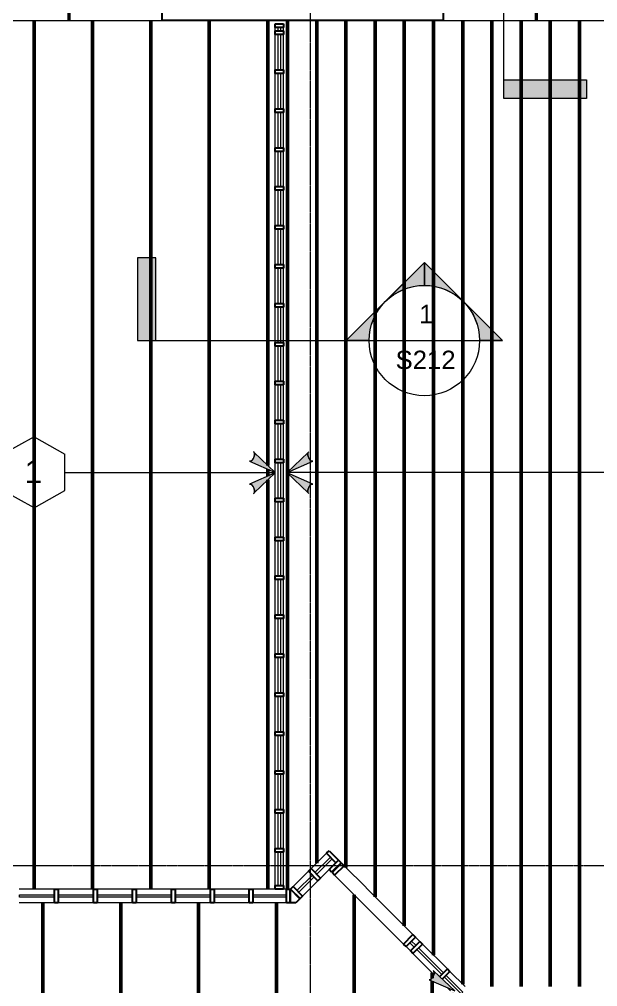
# Model space of a CAD drawing. Header units: inches. Extents: x -4036 to -1914, y 2 to 12338.
# Drawn here: x -2620 to -2382.3, y 10417.5 to 10815 of the extents above; entities that cross this region are included whole.
import ezdxf

# ---------------------------------------------------------------- set-up
doc = ezdxf.new("R2010")
doc.units = ezdxf.units.IN
doc.header["$MEASUREMENT"] = 0
doc.linetypes.add('Línea de rejilla', pattern=[0.875, 0.5, -0.125, 0.125, -0.125])
for name, color, linetype, lineweight in [('A-ANNO-NOTE', 131, 'Continuous', 9), ('A-DETL-GENF', 92, 'Continuous', 9), ('A-GLAZ-CURT', 52, 'Continuous', 9), ('A-GLAZ-CWMG', 51, 'Continuous', 9), ('G-ANNO-SYMB', 111, 'Continuous', 9), ('I-WALL', 2, 'Continuous', 9), ('S-BEAM', 12, 'Continuous', 9), ('S-BEAM-ANLY', 10, 'Continuous', 50), ('S-GRID', 1, 'Continuous', 9)]:
    doc.layers.add(name, color=color, linetype=linetype, lineweight=lineweight)
doc.styles.add('Arial', font='arial.ttf', dxfattribs={"height": 9.448819})
doc.styles.add('Arial_2', font='arial.ttf', dxfattribs={"height": 7.559055})

# ---------------------------------------------------------------- blocks, each defined once
blk = doc.blocks.new('System Panel - PlyWood-764934-FRAMING PLAN - 2ND FLOOR')
at = {"layer": 'A-GLAZ-CURT', "lineweight": 18}
for p, q in [((-6.88, -0.5), (-6.88, 0.5)), ((-6.88, 0.5), (6.88, 0.5)), ((6.88, 0.5), (6.88, -0.5)), ((6.88, -0.5), (-6.88, -0.5))]:
    blk.add_line(p, q, dxfattribs=at)
blk = doc.blocks.new('System Panel - PlyWood-764936-FRAMING PLAN - 2ND FLOOR')
at = {"layer": 'A-GLAZ-CURT', "lineweight": 18}
for p, q in [((-7.25, -0.5), (-7.25, 0.5)), ((-7.25, 0.5), (7.25, 0.5)), ((7.25, 0.5), (7.25, -0.5)), ((7.25, -0.5), (-7.25, -0.5))]:
    blk.add_line(p, q, dxfattribs=at)
blk = doc.blocks.new('Rectangular Mullion - 3 1_2_-1273235-FRAMING PLAN - 2ND FLOOR')
at = {"layer": 'A-GLAZ-CWMG'}
for p, q in [((-2514.87, 10810.29), (-2514.87, 10811.74)), ((-2511.37, 10810.29), (-2511.37, 10811.74))]:
    blk.add_line(p, q, dxfattribs=at)
blk = doc.blocks.new('Rectangular Mullion - 3 1_2_-735840-FRAMING PLAN - 2ND FLOOR')
at = {"layer": 'A-GLAZ-CWMG'}
for p, q in [((-2918.07, 10459.04), (-2918.07, 10472.79)), ((-2914.57, 10459.04), (-2914.57, 10472.79))]:
    blk.add_line(p, q, dxfattribs=at)
blk = doc.blocks.new('Rectangular Mullion - 3 1_2_-735841-FRAMING PLAN - 2ND FLOOR')
at = {"layer": 'A-GLAZ-CWMG'}
for p, q in [((-3206.07, 10485.26), (-3206.07, 10499.76)), ((-3202.57, 10485.26), (-3202.57, 10499.76))]:
    blk.add_line(p, q, dxfattribs=at)
blk = doc.blocks.new('Rectangular Mullion - 3 1_2_-735869-FRAMING PLAN - 2ND FLOOR')
at = {"layer": 'A-GLAZ-CWMG', "lineweight": 25}
for p, q in [((0, 1.75), (-1.5, 1.75)), ((-1.5, 1.75), (-1.5, -1.75)), ((0, -1.75), (0, 1.75)), ((-1.5, -1.75), (0, -1.75))]:
    blk.add_line(p, q, dxfattribs=at)
blk = doc.blocks.new('Rectangular Mullion - 3 1_2_-735870-FRAMING PLAN - 2ND FLOOR')
at = {"layer": 'A-GLAZ-CWMG', "lineweight": 25}
for p, q in [((-1.5, 1.75), (0, 1.75)), ((-1.5, -1.75), (-1.5, 1.75)), ((0, 1.75), (0, -1.75)), ((0, -1.75), (-1.5, -1.75))]:
    blk.add_line(p, q, dxfattribs=at)
blk = doc.blocks.new('Rectangular Mullion - 3 1_2_-735844-FRAMING PLAN - 2ND FLOOR')
at = {"layer": 'A-GLAZ-CWMG', "lineweight": 25}
for p, q in [((0.75, 1.75), (-0.75, 1.75)), ((-0.75, 1.75), (-0.75, -1.75)), ((0.75, -1.75), (0.75, 1.75)), ((-0.75, -1.75), (0.75, -1.75))]:
    blk.add_line(p, q, dxfattribs=at)
blk = doc.blocks.new('System Panel - PlyWood-1273906-FRAMING PLAN - 2ND FLOOR')
at = {"layer": 'A-GLAZ-CURT', "lineweight": 18}
for p, q in [((-4.87, -0.5), (-4.87, 0.5)), ((-4.87, 0.5), (4.87, 0.5)), ((4.87, 0.5), (4.87, -0.5)), ((4.87, -0.5), (-4.87, -0.5))]:
    blk.add_line(p, q, dxfattribs=at)
blk = doc.blocks.new('System Panel - PlyWood-1273931-FRAMING PLAN - 2ND FLOOR')
at = {"layer": 'A-GLAZ-CURT', "lineweight": 18}
for p, q in [((-7.25, -0.5), (-7.25, 0.5)), ((-7.25, 0.5), (-4.75, 0.5)), ((-4.75, 0.5), (-4.75, -0.5)), ((-4.75, -0.5), (-7.25, -0.5))]:
    blk.add_line(p, q, dxfattribs=at)
blk = doc.blocks.new('System Panel - PlyWood-1273932-FRAMING PLAN - 2ND FLOOR')
at = {"layer": 'A-GLAZ-CURT', "lineweight": 18}
for p, q in [((6.63, -0.5), (6.63, 0.5)), ((6.63, 0.5), (6.88, 0.5)), ((6.88, 0.5), (6.88, -0.5)), ((6.88, -0.5), (6.63, -0.5))]:
    blk.add_line(p, q, dxfattribs=at)
blk = doc.blocks.new('Rectangular Mullion - 5 1_2_-1273924-FRAMING PLAN - 2ND FLOOR')
at = {"layer": 'A-GLAZ-CWMG'}
for p, q in [((-2436.81, 10417.54), (-2443.02, 10423.74)), ((-2442.84, 10415.79), (-2444.22, 10417.17))]:
    blk.add_line(p, q, dxfattribs=at)
blk = doc.blocks.new('Rectangular Mullion - 5 1_2_-V41-FRAMING PLAN - 2ND FLOOR')
at = {"layer": 'A-GLAZ-CWMG'}
for p, q in [((-2444.08, 10424.81), (-2454.33, 10435.06)), ((-2449.61, 10422.56), (-2458.22, 10431.17))]:
    blk.add_line(p, q, dxfattribs=at)
blk = doc.blocks.new('Rectangular Mullion - 5 1_2_-V42-FRAMING PLAN - 2ND FLOOR')
at = {"layer": 'A-GLAZ-CWMG'}
for p, q in [((-2455.39, 10436.12), (-2457.16, 10437.89)), ((-2459.28, 10432.23), (-2461.05, 10434))]:
    blk.add_line(p, q, dxfattribs=at)
blk = doc.blocks.new('Rectangular Mullion - 5 1_2_-748986-FRAMING PLAN - 2ND FLOOR')
at = {"layer": 'A-GLAZ-CWMG', "lineweight": 25}
for p, q in [((0, 2.75), (-1.5, 2.75)), ((-1.5, 2.75), (-1.5, -2.75)), ((0, -2.75), (0, 2.75)), ((-1.5, -2.75), (0, -2.75))]:
    blk.add_line(p, q, dxfattribs=at)
blk = doc.blocks.new('Rectangular Mullion - 5 1_2_-V43-FRAMING PLAN - 2ND FLOOR')
at = {"layer": 'A-GLAZ-CWMG', "lineweight": 25}
for p, q in [((0.75, 2.75), (-0.75, 2.75)), ((-0.75, 2.75), (-0.75, -1.67)), ((0.75, -1.71), (0.75, 2.75))]:
    blk.add_line(p, q, dxfattribs=at)
blk = doc.blocks.new('Rectangular Mullion - 5 1_2_-748984-FRAMING PLAN - 2ND FLOOR')
at = {"layer": 'A-GLAZ-CWMG', "lineweight": 25}
for p, q in [((0.75, 2.75), (-0.75, 2.75)), ((-0.75, 2.75), (-0.75, -2.75)), ((0.75, -2.75), (0.75, 2.75)), ((-0.75, -2.75), (0.75, -2.75))]:
    blk.add_line(p, q, dxfattribs=at)
blk = doc.blocks.new('Rectangular Mullion - 5 1_2_-748983-FRAMING PLAN - 2ND FLOOR')
at = {"layer": 'A-GLAZ-CWMG'}
for p, q in [((-2749.17, 11742.74), (-2765.17, 11742.74)), ((-2765.17, 11737.24), (-2749.17, 11737.24))]:
    blk.add_line(p, q, dxfattribs=at)
blk = doc.blocks.new('Rectangular Mullion - 5 1_2_-749712-FRAMING PLAN - 2ND FLOOR')
at = {"layer": 'A-GLAZ-CWMG', "lineweight": 25}
for p, q in [((0, 2.75), (-1.5, 2.75)), ((-1.5, 2.75), (-1.5, -2.75)), ((0, -2.75), (0, 2.75)), ((-1.5, -2.75), (0, -2.75))]:
    blk.add_line(p, q, dxfattribs=at)
blk = doc.blocks.new('Rectangular Mullion - 5 1_2_-749713-FRAMING PLAN - 2ND FLOOR')
at = {"layer": 'A-GLAZ-CWMG', "lineweight": 25}
for p, q in [((-1.5, 2.75), (0, 2.75)), ((-1.5, -2.75), (-1.5, 2.75)), ((0, 2.75), (0, -2.75)), ((0, -2.75), (-1.5, -2.75))]:
    blk.add_line(p, q, dxfattribs=at)
blk = doc.blocks.new('System Panel - PlyWood-1274008-FRAMING PLAN - 2ND FLOOR')
at = {"layer": 'A-GLAZ-CURT', "lineweight": 18}
for p, q in [((-4.47, -0.5), (-4.47, 0.5)), ((-4.47, 0.5), (4.47, 0.5)), ((4.47, 0.5), (4.47, -0.5)), ((4.47, -0.5), (-4.47, -0.5))]:
    blk.add_line(p, q, dxfattribs=at)
blk = doc.blocks.new('Rectangular Mullion - 5 1_2_-1274004-FRAMING PLAN - 2ND FLOOR')
at = {"layer": 'A-GLAZ-CWMG'}
for p, q in [((-2501.14, 10464.97), (-2507.46, 10458.65)), ((-2497.25, 10461.08), (-2503.57, 10454.76))]:
    blk.add_line(p, q, dxfattribs=at)
blk = doc.blocks.new('Rectangular Mullion - 5 1_2_-1274005-FRAMING PLAN - 2ND FLOOR')
at = {"layer": 'A-GLAZ-CWMG'}
for p, q in [((-2493.75, 10472.36), (-2500.08, 10466.03)), ((-2492.69, 10465.64), (-2496.19, 10462.14))]:
    blk.add_line(p, q, dxfattribs=at)
blk = doc.blocks.new('Rectangular Mullion - 5 1_2_-748987-FRAMING PLAN - 2ND FLOOR')
at = {"layer": 'A-GLAZ-CWMG', "lineweight": 25}
for p, q in [((-1.5, 2.75), (0, 2.75)), ((-1.5, -2.75), (-1.5, 2.75)), ((0, 2.75), (0, -2.75)), ((0, -2.75), (-1.5, -2.75))]:
    blk.add_line(p, q, dxfattribs=at)
blk = doc.blocks.new('Rectangular Mullion - 5 1_2_-V44-FRAMING PLAN - 2ND FLOOR')
at = {"layer": 'A-GLAZ-CWMG'}
for p, q in [((-2514.87, 10457.54), (-2523.97, 10457.54)), ((-2510.22, 10457.54), (-2511.37, 10457.54)), ((-2510.22, 10452.04), (-2523.97, 10452.04))]:
    blk.add_line(p, q, dxfattribs=at)
blk = doc.blocks.new('Rectangular Mullion - 5 1_2_-748981-FRAMING PLAN - 2ND FLOOR')
at = {"layer": 'A-GLAZ-CWMG'}
for p, q in [((-2522.7, 11828.21), (-2522.7, 11813.71)), ((-2517.2, 11828.21), (-2517.2, 11813.71))]:
    blk.add_line(p, q, dxfattribs=at)
blk = doc.blocks.new('TRUSS - 22_-V51-FRAMING PLAN - 2ND FLOOR')
at = {"layer": 'S-BEAM'}
for p, q in [((164.15, 0), (-192.8, 0)), ((192.8, 0), (169.65, 0))]:
    blk.add_line(p, q, dxfattribs=at)
blk = doc.blocks.new('TRUSS - 22_-V65-FRAMING PLAN - 2ND FLOOR')
at = {"layer": 'S-BEAM'}
for p, q in [((-24.6, 0), (-192.8, 0)), ((-20.15, 0), (-23.04, 0)), ((164.15, 0), (-18.58, 0)), ((192.8, 0), (169.65, 0))]:
    blk.add_line(p, q, dxfattribs=at)
blk = doc.blocks.new('TRUSS - 24_-V73-FRAMING PLAN - 2ND FLOOR')
at = {"layer": 'S-BEAM'}
for p, q in [((164.15, 0), (-192.8, 0)), ((192.8, 0), (169.65, 0))]:
    blk.add_line(p, q, dxfattribs=at)
blk = doc.blocks.new('TRUSS - 24_-1469660-FRAMING PLAN - 2ND FLOOR')
at = {"layer": 'S-BEAM'}
for p, q in [((158.75, 0), (-187.4, 0)), ((187.4, 0), (164.25, 0))]:
    blk.add_line(p, q, dxfattribs=at)
blk = doc.blocks.new('TRUSS - 24_-1469659-FRAMING PLAN - 2ND FLOOR')
at = {"layer": 'S-BEAM'}
for p, q in [((159.67, 0), (-188.32, 0)), ((188.32, 0), (165.17, 0))]:
    blk.add_line(p, q, dxfattribs=at)
blk = doc.blocks.new('TRUSS - 24_-1469658-FRAMING PLAN - 2ND FLOOR')
at = {"layer": 'S-BEAM'}
for p, q in [((165.67, 0), (-194.32, 0)), ((194.32, 0), (171.17, 0))]:
    blk.add_line(p, q, dxfattribs=at)
blk = doc.blocks.new('TRUSS - 24_-1469657-FRAMING PLAN - 2ND FLOOR')
at = {"layer": 'S-BEAM'}
for p, q in [((171.67, 0), (-200.32, 0)), ((200.32, 0), (177.17, 0))]:
    blk.add_line(p, q, dxfattribs=at)
blk = doc.blocks.new('TRUSS - 24_-1469656-FRAMING PLAN - 2ND FLOOR')
at = {"layer": 'S-BEAM'}
for p, q in [((177.67, 0), (-206.32, 0)), ((206.32, 0), (183.17, 0))]:
    blk.add_line(p, q, dxfattribs=at)
blk = doc.blocks.new('TRUSS - 24_-1506986-FRAMING PLAN - 2ND FLOOR')
at = {"layer": 'S-BEAM'}
for p, q in [((183.67, 0), (-212.32, 0)), ((212.32, 0), (189.17, 0))]:
    blk.add_line(p, q, dxfattribs=at)
blk = doc.blocks.new('TRUSS - 24_-V50-FRAMING PLAN - 2ND FLOOR')
at = {"layer": 'S-BEAM'}
for p, q in [((184.15, 0), (-212.8, 0)), ((212.8, 0), (189.65, 0))]:
    blk.add_line(p, q, dxfattribs=at)
blk = doc.blocks.new('Rectangular Mullion - 5 1_2_-1273929-FRAMING PLAN - 2ND FLOOR')
at = {"layer": 'A-GLAZ-CWMG'}
for p, q in [((-2477.49, 10458.22), (-2486.5, 10467.23)), ((-2490.39, 10463.34), (-2481.38, 10454.33))]:
    blk.add_line(p, q, dxfattribs=at)
blk = doc.blocks.new('Rectangular Mullion - 5 1_2_-1273930-FRAMING PLAN - 2ND FLOOR')
at = {"layer": 'A-GLAZ-CWMG'}
for p, q in [((-2458.22, 10438.95), (-2466.18, 10446.9)), ((-2470.06, 10443.01), (-2462.11, 10435.06))]:
    blk.add_line(p, q, dxfattribs=at)
blk = doc.blocks.new('System Panel - PlyWood-1273237-FRAMING PLAN - 2ND FLOOR')
at = {"layer": 'A-GLAZ-CURT', "lineweight": 18}
for p, q in [((-0.72, -0.5), (-0.72, 0.5)), ((-0.72, 0.5), (0.72, 0.5)), ((0.72, 0.5), (0.72, -0.5)), ((0.72, -0.5), (-0.72, -0.5))]:
    blk.add_line(p, q, dxfattribs=at)
blk = doc.blocks.new('TRUSSES - TRUSSES-1430589-FRAMING PLAN - 2ND FLOOR')
at = {"layer": 'A-DETL-GENF'}
h = blk.add_hatch(color=256, dxfattribs=at)
h.paths.add_polyline_path([(207.94, 8.4), (208.03, 8.17), (208.08, 7.9), (208.05, 7.25), (207.85, 6.53), (207.51, 5.84), (207.08, 5.27), (206.61, 4.9), (206.39, 4.81), (206.18, 4.79), (205.99, 4.83), (216.54, 0.23)], flags=0)
h.paths.add_polyline_path([(216.54, 0), (206.18, -4.56), (206.39, -4.59), (206.61, -4.68), (206.85, -4.83), (207.3, -5.31), (207.7, -5.95), (207.97, -6.66), (208.08, -7.36), (208.03, -7.95), (207.94, -8.17), (212.49, -3.85)], flags=0)
for p, q in [((207.94, 8.4), (207.66, 8.66)), ((216.54, 0.23), (207.94, 8.4)), ((205.99, 4.83), (216.54, 0.23)), ((12.85, 0), (216.54, 0)), ((216.54, 0), (205.99, -4.6)), ((207.94, -8.17), (216.54, 0)), ((207.94, -8.17), (207.66, -8.43))]:
    blk.add_line(p, q, dxfattribs=at)
for centre, major_axis, start_param, end_param in [((206.82, 6.74), (0.84, 1.91), 5.767326, 6.283185), ((206.82, 6.74), (0.84, 1.91), 5.251857, 5.755279), ((206.82, 6.74), (0.84, 1.91), 3.141593, 3.652293), ((206.82, 6.74), (0.84, 1.91), 3.673425, 4.171554), ((206.82, 6.74), (0.84, 1.91), 4.203055, 4.696194), ((206.82, 6.74), (0.84, 1.91), 4.729651, 5.224453), ((206.82, -6.52), (-0.84, 1.91), 5.772485, 6.283185), ((206.82, -6.52), (-0.84, 1.91), 5.253224, 5.751353), ((206.82, -6.52), (-0.84, 1.91), 4.728584, 5.221723), ((206.82, -6.52), (-0.84, 1.91), 4.200325, 4.695127), ((206.82, -6.52), (-0.84, 1.91), 3.669499, 4.172921), ((206.82, -6.52), (-0.84, 1.91), 3.141593, 3.657452)]:
    blk.add_ellipse(centre, major_axis=major_axis, ratio=0.493649, start_param=start_param, end_param=end_param, dxfattribs=at)
for points, knots in [([(207.94, 8.4), (207.97, 8.33), (208.03, 8.18), (208.1, 7.82), (208.07, 7.26), (207.87, 6.52), (207.54, 5.84), (207.14, 5.3), (206.73, 4.94), (206.39, 4.79), (206.15, 4.78), (206.04, 4.81), (205.99, 4.83)], [0, 0, 0, 0, 0.066667, 0.133333, 0.266667, 0.4, 0.533333, 0.65, 0.766667, 0.883333, 0.941667, 1, 1, 1, 1]), ([(205.99, -4.6), (206.05, -4.58), (206.17, -4.55), (206.39, -4.57), (206.61, -4.67), (206.93, -4.87), (207.32, -5.28), (207.72, -5.93), (208.02, -6.73), (208.11, -7.41), (208.05, -7.9), (207.98, -8.09), (207.94, -8.17)], [0, 0, 0, 0, 0.066667, 0.133333, 0.2, 0.266667, 0.4, 0.533333, 0.666667, 0.833333, 0.916667, 1, 1, 1, 1])]:
    blk.add_open_spline(points, degree=3, knots=knots, dxfattribs=at)
blk = doc.blocks.new('TRUSSES - TRUSSES-1143580-FRAMING PLAN - 2ND FLOOR')
at = {"layer": 'A-DETL-GENF'}
h = blk.add_hatch(color=256, dxfattribs=at)
h.paths.add_polyline_path([(-90.45, 8.4), (-99.05, 0.23), (-88.69, 4.79), (-88.9, 4.81), (-89.13, 4.9), (-89.36, 5.06), (-89.82, 5.53), (-90.21, 6.17), (-90.48, 6.89), (-90.6, 7.59), (-90.54, 8.17)], flags=0)
h.paths.add_polyline_path([(-99.05, 0), (-90.45, -8.17), (-90.54, -7.95), (-90.59, -7.68), (-90.56, -7.02), (-90.36, -6.3), (-90.03, -5.61), (-89.6, -5.04), (-89.13, -4.68), (-88.9, -4.59), (-88.69, -4.56), (-88.5, -4.6), (-90.24, -3.85)], flags=0)
h = blk.add_hatch(color=256, dxfattribs=at)
h.paths.add_polyline_path([(90.45, 8.4), (90.57, 8.04), (90.59, 7.9), (90.56, 7.25), (90.36, 6.53), (90.03, 5.84), (89.6, 5.27), (89.13, 4.9), (88.9, 4.81), (88.69, 4.79), (88.5, 4.83), (99.05, 0.23), (90.57, 8.29)], flags=0)
h.paths.add_polyline_path([(99.05, 0), (88.69, -4.56), (88.9, -4.59), (89.13, -4.68), (89.36, -4.83), (89.82, -5.31), (90.21, -5.95), (90.48, -6.66), (90.6, -7.36), (90.54, -7.95), (90.45, -8.17), (97.93, -1.06)], flags=0)
for p, q in [((0, 14.61), (-12.61, 7.43)), ((0, 14.61), (12.85, 7.43)), ((-90.45, 8.4), (-99.05, 0.23)), ((-90.45, 8.4), (-90.17, 8.66)), ((90.45, 8.4), (90.17, 8.66)), ((99.05, 0.23), (90.45, 8.4)), ((-99.05, 0.23), (-88.5, 4.83)), ((-12.61, 7.43), (-12.61, -7.43)), ((12.85, -7.43), (12.85, 7.43)), ((12.85, 7.43), (12.85, -7.43)), ((88.5, 4.83), (99.05, 0.23)), ((-99.05, 0), (-90.45, -8.17)), ((-88.5, -4.6), (-99.05, 0)), ((-12.61, 0), (-99.05, 0)), ((12.85, 0), (99.05, 0)), ((99.05, 0), (88.5, -4.6)), ((90.45, -8.17), (99.05, 0)), ((0, -14.56), (-12.61, -7.43)), ((0, -14.56), (12.85, -7.43)), ((-90.45, -8.17), (-90.17, -8.43)), ((90.45, -8.17), (90.17, -8.43))]:
    blk.add_line(p, q, dxfattribs=at)
for centre, major_axis, start_param, end_param in [((-89.34, 6.74), (-0.84, 1.91), 0.527907, 1.031328), ((-89.34, 6.74), (-0.84, 1.91), 0, 0.515859), ((89.34, 6.74), (0.84, 1.91), 5.767326, 6.283185), ((89.34, 6.74), (0.84, 1.91), 5.251857, 5.755279), ((-89.34, 6.74), (-0.84, 1.91), 1.058732, 1.553534), ((-89.34, 6.74), (-0.84, 1.91), 1.586991, 2.08013), ((-89.34, 6.74), (-0.84, 1.91), 2.111632, 2.609761), ((-89.34, 6.74), (-0.84, 1.91), 2.630892, 3.141593), ((89.34, 6.74), (0.84, 1.91), 3.141593, 3.652293), ((89.34, 6.74), (0.84, 1.91), 3.673425, 4.171554), ((89.34, 6.74), (0.84, 1.91), 4.203055, 4.696194), ((89.34, 6.74), (0.84, 1.91), 4.729651, 5.220064), ((-89.34, -6.52), (0.84, 1.91), 2.110265, 2.613686), ((-89.34, -6.52), (0.84, 1.91), 1.588058, 2.082861), ((-89.34, -6.52), (0.84, 1.91), 1.061463, 1.554602), ((-89.34, -6.52), (0.84, 1.91), 0.531832, 1.029961), ((-89.34, -6.52), (0.84, 1.91), 0, 0.5107), ((89.34, -6.52), (-0.84, 1.91), 5.772485, 6.283185), ((89.34, -6.52), (-0.84, 1.91), 5.253224, 5.751353), ((89.34, -6.52), (-0.84, 1.91), 4.728584, 5.221723), ((89.34, -6.52), (-0.84, 1.91), 4.204714, 4.695127), ((89.34, -6.52), (-0.84, 1.91), 3.669499, 4.172921), ((-89.34, -6.52), (0.84, 1.91), 2.625734, 3.141593), ((89.34, -6.52), (-0.84, 1.91), 3.141593, 3.657452)]:
    blk.add_ellipse(centre, major_axis=major_axis, ratio=0.493649, start_param=start_param, end_param=end_param, dxfattribs=at)
for points, knots in [([(-88.5, 4.83), (-88.56, 4.81), (-88.69, 4.78), (-88.9, 4.8), (-89.13, 4.89), (-89.44, 5.1), (-89.83, 5.5), (-90.23, 6.16), (-90.53, 6.96), (-90.63, 7.64), (-90.57, 8.12), (-90.5, 8.31), (-90.45, 8.4)], [0, 0, 0, 0, 0.066667, 0.133333, 0.2, 0.266667, 0.4, 0.533333, 0.666667, 0.833333, 0.916667, 1, 1, 1, 1]), ([(90.45, 8.4), (90.49, 8.33), (90.55, 8.18), (90.61, 7.82), (90.59, 7.26), (90.39, 6.52), (90.06, 5.84), (89.66, 5.3), (89.24, 4.94), (88.91, 4.79), (88.66, 4.78), (88.56, 4.81), (88.5, 4.83)], [0, 0, 0, 0, 0.066667, 0.133333, 0.266667, 0.4, 0.533333, 0.65, 0.766667, 0.883333, 0.941667, 1, 1, 1, 1]), ([(-90.45, -8.17), (-90.49, -8.1), (-90.55, -7.96), (-90.61, -7.59), (-90.59, -7.03), (-90.39, -6.3), (-90.06, -5.62), (-89.66, -5.08), (-89.24, -4.71), (-88.91, -4.57), (-88.66, -4.55), (-88.56, -4.58), (-88.5, -4.6)], [0, 0, 0, 0, 0.066667, 0.133333, 0.266667, 0.4, 0.533333, 0.65, 0.766667, 0.883333, 0.941667, 1, 1, 1, 1]), ([(88.5, -4.6), (88.56, -4.58), (88.69, -4.55), (88.9, -4.57), (89.13, -4.67), (89.44, -4.87), (89.83, -5.28), (90.23, -5.93), (90.53, -6.73), (90.63, -7.41), (90.57, -7.9), (90.5, -8.09), (90.45, -8.17)], [0, 0, 0, 0, 0.066667, 0.133333, 0.2, 0.266667, 0.4, 0.533333, 0.666667, 0.833333, 0.916667, 1, 1, 1, 1])]:
    blk.add_open_spline(points, degree=3, knots=knots, dxfattribs=at)
blk = doc.blocks.new('TRUSSES - TRUSSES-1505260-FRAMING PLAN - 2ND FLOOR')
at = {"layer": 'A-DETL-GENF'}
h = blk.add_hatch(color=256, dxfattribs=at)
h.paths.add_polyline_path([(-474.71, 8.4), (-483.31, 0.23), (-472.95, 4.79), (-473.16, 4.81), (-473.39, 4.9), (-473.62, 5.06), (-474.08, 5.53), (-474.47, 6.17), (-474.74, 6.89), (-474.85, 7.59), (-474.8, 8.17)], flags=0)
h.paths.add_polyline_path([(-483.31, 0), (-474.71, -8.17), (-474.8, -7.95), (-474.85, -7.68), (-474.82, -7.02), (-474.62, -6.3), (-474.28, -5.61), (-473.85, -5.04), (-473.39, -4.68), (-473.16, -4.59), (-472.95, -4.56), (-472.76, -4.6)], flags=0)
for p, q in [((-483.31, 0), (-474.71, -8.17)), ((-472.76, -4.6), (-483.31, 0)), ((-474.71, -8.17), (-474.43, -8.43))]:
    blk.add_line(p, q, dxfattribs=at)
for start_param, end_param in [(2.110265, 2.613686), (1.588058, 2.082861), (1.061463, 1.554602), (0.531832, 1.029961), (0, 0.5107), (2.625734, 3.141593)]:
    blk.add_ellipse((-473.6, -6.52), major_axis=(0.84, 1.91), ratio=0.493649, start_param=start_param, end_param=end_param, dxfattribs=at)
blk.add_open_spline([(-474.71, -8.17), (-474.74, -8.1), (-474.8, -7.96), (-474.87, -7.59), (-474.85, -7.03), (-474.64, -6.3), (-474.31, -5.62), (-473.91, -5.08), (-473.5, -4.71), (-473.16, -4.57), (-472.92, -4.55), (-472.81, -4.58), (-472.76, -4.6)], degree=3, knots=[0, 0, 0, 0, 0.066667, 0.133333, 0.266667, 0.4, 0.533333, 0.65, 0.766667, 0.883333, 0.941667, 1, 1, 1, 1], dxfattribs=at)
blk = doc.blocks.new('Vista de diseño - Extremo final de sección - Rellenado-14997-FRAMING PLAN - 2ND FLOOR')
at = {"layer": 'G-ANNO-SYMB'}
blk.add_hatch(color=256, dxfattribs=at).paths.add_polyline_path([(0, 0.3543), (0, 0), (-0.0787, 0), (-0.0787, 0.3543)], flags=0)
for p, q in [((0, 0.3543), (-0.0787, 0.3543)), ((-0.0787, 0.3543), (-0.0787, 0)), ((0, 0), (0, 0.3543)), ((-0.0787, 0), (0, 0))]:
    blk.add_line(p, q, dxfattribs=at)
blk = doc.blocks.new('Vista de diseño - Extremo inicial de sección - Rellenado-1561-FRAMING PLAN - 2ND FLOOR')
at = {"layer": 'G-ANNO-SYMB'}
h = blk.add_hatch(color=256, dxfattribs=at)
edge = h.paths.add_edge_path(flags=0)
edge.add_line((-0.2362, 0.3341), (-0.2362, 0.2362))
edge.add_arc((-0.2362, 0), 0.2362, 90, 135)
edge.add_line((-0.4033, 0.167), (-0.2362, 0.3341))
h = blk.add_hatch(color=256, dxfattribs=at)
edge = h.paths.add_edge_path(flags=0)
edge.add_line((-0.2362, 0.3341), (-0.0692, 0.167))
edge.add_arc((-0.2362, 0), 0.2362, 45, 90)
edge.add_line((-0.2362, 0.2362), (-0.2362, 0.3341))
h = blk.add_hatch(color=256, dxfattribs=at)
edge = h.paths.add_edge_path(flags=0)
edge.add_line((-0.5703, 0), (-0.4033, 0.167))
edge.add_arc((-0.2362, 0), 0.2362, 135, 180)
edge.add_line((-0.4724, 0), (-0.5703, 0))
h = blk.add_hatch(color=256, dxfattribs=at)
edge = h.paths.add_edge_path(flags=0)
edge.add_line((0.0978, 0), (0, 0))
edge.add_arc((-0.2362, 0), 0.2362, 360, 405)
edge.add_line((-0.0692, 0.167), (0.0978, 0))
for p, q in [((-0.2362, 0.3341), (-0.5703, 0)), ((-0.2362, 0.3341), (-0.4033, 0.167)), ((-0.2362, 0.3341), (0.0978, 0)), ((-0.2362, 0.2362), (-0.2362, 0.3341)), ((-0.2362, 0.3341), (-0.2362, 0.2362)), ((-0.0692, 0.167), (-0.2362, 0.3341)), ((-0.4033, 0.167), (-0.5703, 0)), ((0.0978, 0), (-0.0692, 0.167)), ((-0.5703, 0), (-0.4724, 0)), ((0, 0), (0.0978, 0)), ((-0.4724, 0), (-0.5703, 0)), ((0, 0), (0.0978, 0))]:
    blk.add_line(p, q, dxfattribs=at)
for start, end in [(360, 180), (90, 135), (45, 90), (135, 180), (360, 45), (180, 360)]:
    blk.add_arc((-0.2362, 0), 0.2362, start, end, dxfattribs=at)

msp = doc.modelspace()

# ---------------------------------------------------------------- linework, layer by layer
at = {"layer": 'G-ANNO-SYMB'}
for p, q in [((-2420.85, 10790.11), (-2420.85, 10874.98)), ((-2563.9, 10683.04), (-2476.21, 10683.04)), ((-2476.21, 10683.04), (-2430.85, 10683.04))]:
    msp.add_line(p, q, dxfattribs=at)
at = {"layer": 'I-WALL', "lineweight": 25}
for p, q in [((-2599.71, 10814.49), (-2599.71, 10819.99)), ((-2599.34, 10819.99), (-2599.34, 10814.49)), ((-2561.31, 10814.49), (-2561.31, 10819.99)), ((-2445.74, 10819.99), (-2445.74, 10814.49)), ((-2407.71, 10814.49), (-2407.71, 10819.99)), ((-2407.34, 10819.99), (-2407.34, 10814.49)), ((-2599.34, 10814.49), (-2599.71, 10814.49)), ((-2445.74, 10814.49), (-2561.31, 10814.49)), ((-2407.34, 10814.49), (-2407.71, 10814.49)), ((-2508.72, 10457.54), (-2508.57, 10457.54)), ((-2508.72, 10452.04), (-2508.72, 10457.54)), ((-2508.57, 10457.54), (-2508.52, 10457.59)), ((-2508.52, 10457.59), (-2504.63, 10453.7)), ((-2506.29, 10452.04), (-2508.72, 10452.04)), ((-2504.63, 10453.7), (-2506.29, 10452.04))]:
    msp.add_line(p, q, dxfattribs=at)
at = {"layer": 'I-WALL'}
for p, q in [((-2637.74, 10814.49), (-2599.71, 10814.49)), ((-2599.34, 10814.49), (-2561.31, 10814.49)), ((-2445.74, 10814.49), (-2407.71, 10814.49)), ((-2407.34, 10814.49), (-2369.31, 10814.49))]:
    msp.add_line(p, q, dxfattribs=at)
at = {"layer": 'S-BEAM-ANLY', "color": 7}
for p, q in [((-2613.92, 10813.14), (-2613.92, 10814.49)), ((-2613.92, 10487.54), (-2613.92, 10813.14)), ((-2589.92, 10813.14), (-2589.92, 10814.49)), ((-2589.92, 10487.54), (-2589.92, 10813.14)), ((-2565.92, 10813.14), (-2565.92, 10814.49)), ((-2565.92, 10487.54), (-2565.92, 10813.14)), ((-2541.92, 10813.14), (-2541.92, 10814.49)), ((-2541.92, 10487.54), (-2541.92, 10813.14)), ((-2517.92, 10813.14), (-2517.92, 10814.49)), ((-2517.92, 10631.76), (-2517.92, 10813.14)), ((-2509.77, 10813.14), (-2509.77, 10814.49)), ((-2509.77, 10487.54), (-2509.77, 10813.14)), ((-2497.77, 10813.14), (-2497.77, 10814.49)), ((-2497.77, 10498.34), (-2497.77, 10813.14)), ((-2485.77, 10813.14), (-2485.77, 10814.49)), ((-2485.77, 10496.5), (-2485.77, 10813.14)), ((-2473.77, 10813.14), (-2473.77, 10814.49)), ((-2473.77, 10484.5), (-2473.77, 10813.14)), ((-2461.77, 10813.14), (-2461.77, 10814.49)), ((-2461.77, 10472.5), (-2461.77, 10813.14)), ((-2449.77, 10813.14), (-2449.77, 10814.49)), ((-2449.77, 10460.5), (-2449.77, 10813.14)), ((-2437.77, 10813.14), (-2437.77, 10814.49)), ((-2437.77, 10448.5), (-2437.77, 10813.14)), ((-2425.77, 10813.14), (-2425.77, 10814.49)), ((-2425.77, 10447.54), (-2425.77, 10813.14)), ((-2413.77, 10813.14), (-2413.77, 10814.49)), ((-2413.77, 10447.54), (-2413.77, 10813.14)), ((-2401.77, 10813.14), (-2401.77, 10814.49)), ((-2401.77, 10447.54), (-2401.77, 10813.14)), ((-2389.77, 10813.14), (-2389.77, 10814.49)), ((-2389.77, 10447.54), (-2389.77, 10813.14)), ((-2517.92, 10627.3), (-2517.92, 10630.19)), ((-2517.92, 10487.54), (-2517.92, 10625.74)), ((-2497.77, 10468.34), (-2497.77, 10498.34)), ((-2485.77, 10466.5), (-2485.77, 10496.5)), ((-2613.92, 10457.54), (-2613.92, 10487.54)), ((-2589.92, 10457.54), (-2589.92, 10487.54)), ((-2565.92, 10457.54), (-2565.92, 10487.54)), ((-2541.92, 10457.54), (-2541.92, 10487.54)), ((-2517.92, 10457.54), (-2517.92, 10487.54)), ((-2509.77, 10457.54), (-2509.77, 10487.54)), ((-2473.77, 10454.5), (-2473.77, 10484.5)), ((-2461.77, 10442.5), (-2461.77, 10472.5)), ((-2449.77, 10430.5), (-2449.77, 10460.5)), ((-2482.32, 10435.53), (-2482.32, 10455.27)), ((-2610.32, 10434.07), (-2610.32, 10452.04)), ((-2578.32, 10434.07), (-2578.32, 10452.04)), ((-2546.32, 10434.07), (-2546.32, 10452.04)), ((-2514.32, 10433.91), (-2514.32, 10452.04)), ((-2437.77, 10418.5), (-2437.77, 10448.5)), ((-2425.77, 10417.54), (-2425.77, 10447.54)), ((-2413.77, 10417.54), (-2413.77, 10447.54)), ((-2401.77, 10417.54), (-2401.77, 10447.54)), ((-2389.77, 10417.54), (-2389.77, 10447.54)), ((-2482.32, 10396.05), (-2482.32, 10435.53)), ((-2610.32, 10398.13), (-2610.32, 10434.07)), ((-2578.32, 10398.13), (-2578.32, 10434.07)), ((-2546.32, 10398.13), (-2546.32, 10434.07)), ((-2514.32, 10397.66), (-2514.32, 10433.91)), ((-2450.32, 10421.06), (-2450.32, 10423.27)), ((-2450.32, 10419.53), (-2450.32, 10419.83)), ((-2450.32, 10412.05), (-2450.32, 10419.53))]:
    msp.add_line(p, q, dxfattribs=at)
at = {"layer": 'S-GRID', "linetype": 'Línea de rejilla'}
for p, q in [((-2500.32, 9786.33), (-2500.32, 12288.56)), ((-1959.43, 10467.19), (-3987.13, 10467.19))]:
    msp.add_line(p, q, dxfattribs=at)

# ---------------------------------------------------------------- block references
at = {"layer": 'A-DETL-GENF', "rotation": 180}
for name, p in [('TRUSSES - TRUSSES-1143580-FRAMING PLAN - 2ND FLOOR', (-2613.92, 10628.86)), ('TRUSSES - TRUSSES-1430589-FRAMING PLAN - 2ND FLOOR', (-2293.33, 10628.86)), ('TRUSSES - TRUSSES-1505260-FRAMING PLAN - 2ND FLOOR', (-2924.37, 10415.79))]:
    msp.add_blockref(name, p, dxfattribs=at)
at = {"layer": 'A-GLAZ-CURT'}
for name, p, rotation in [('System Panel - PlyWood-1273237-FRAMING PLAN - 2ND FLOOR', (-2513.12, 10811.01), 89.9999999999999), ('System Panel - PlyWood-764936-FRAMING PLAN - 2ND FLOOR', (-2513.12, 10801.54), 89.9999999999999), ('System Panel - PlyWood-764936-FRAMING PLAN - 2ND FLOOR', (-2513.12, 10785.54), 89.9999999999999), ('System Panel - PlyWood-764936-FRAMING PLAN - 2ND FLOOR', (-2513.12, 10769.54), 89.9999999999999), ('System Panel - PlyWood-764936-FRAMING PLAN - 2ND FLOOR', (-2513.12, 10753.54), 89.9999999999999), ('System Panel - PlyWood-764936-FRAMING PLAN - 2ND FLOOR', (-2513.12, 10737.54), 89.9999999999999), ('System Panel - PlyWood-764936-FRAMING PLAN - 2ND FLOOR', (-2513.12, 10721.54), 89.9999999999999), ('System Panel - PlyWood-764936-FRAMING PLAN - 2ND FLOOR', (-2513.12, 10705.54), 89.9999999999999), ('System Panel - PlyWood-764936-FRAMING PLAN - 2ND FLOOR', (-2513.12, 10689.54), 89.9999999999999), ('System Panel - PlyWood-764936-FRAMING PLAN - 2ND FLOOR', (-2513.12, 10673.54), 89.9999999999999), ('System Panel - PlyWood-764936-FRAMING PLAN - 2ND FLOOR', (-2513.12, 10657.54), 89.9999999999999), ('System Panel - PlyWood-764936-FRAMING PLAN - 2ND FLOOR', (-2513.12, 10641.54), 89.9999999999999), ('System Panel - PlyWood-764936-FRAMING PLAN - 2ND FLOOR', (-2513.12, 10625.54), 89.9999999999999), ('System Panel - PlyWood-764936-FRAMING PLAN - 2ND FLOOR', (-2513.12, 10609.54), 89.9999999999999), ('System Panel - PlyWood-764936-FRAMING PLAN - 2ND FLOOR', (-2513.12, 10593.54), 89.9999999999999), ('System Panel - PlyWood-764936-FRAMING PLAN - 2ND FLOOR', (-2513.12, 10577.54), 89.9999999999999), ('System Panel - PlyWood-764936-FRAMING PLAN - 2ND FLOOR', (-2513.12, 10561.54), 89.9999999999999), ('System Panel - PlyWood-764936-FRAMING PLAN - 2ND FLOOR', (-2513.12, 10545.54), 89.9999999999999), ('System Panel - PlyWood-764936-FRAMING PLAN - 2ND FLOOR', (-2513.12, 10529.54), 89.9999999999999), ('System Panel - PlyWood-764936-FRAMING PLAN - 2ND FLOOR', (-2513.12, 10513.54), 89.9999999999999), ('System Panel - PlyWood-764936-FRAMING PLAN - 2ND FLOOR', (-2513.12, 10497.54), 89.9999999999999), ('System Panel - PlyWood-764936-FRAMING PLAN - 2ND FLOOR', (-2513.12, 10481.54), 89.9999999999999), ('System Panel - PlyWood-764934-FRAMING PLAN - 2ND FLOOR', (-2513.12, 10465.91), 89.9999999999999), ('System Panel - PlyWood-1274008-FRAMING PLAN - 2ND FLOOR', (-2494.97, 10467.25), 224.9999999999987), ('System Panel - PlyWood-1273932-FRAMING PLAN - 2ND FLOOR', (-2484.83, 10461.66), 135), ('System Panel - PlyWood-1274008-FRAMING PLAN - 2ND FLOOR', (-2502.36, 10459.87), 224.9999999999987), ('System Panel - PlyWood-764936-FRAMING PLAN - 2ND FLOOR', (-2612.72, 10454.79), 180), ('System Panel - PlyWood-764936-FRAMING PLAN - 2ND FLOOR', (-2596.72, 10454.79), 180), ('System Panel - PlyWood-764936-FRAMING PLAN - 2ND FLOOR', (-2580.72, 10454.79), 180), ('System Panel - PlyWood-764936-FRAMING PLAN - 2ND FLOOR', (-2564.72, 10454.79), 180), ('System Panel - PlyWood-764936-FRAMING PLAN - 2ND FLOOR', (-2548.72, 10454.79), 180), ('System Panel - PlyWood-764936-FRAMING PLAN - 2ND FLOOR', (-2532.72, 10454.79), 180), ('System Panel - PlyWood-764934-FRAMING PLAN - 2ND FLOOR', (-2517.1, 10454.79), 180), ('System Panel - PlyWood-1273931-FRAMING PLAN - 2ND FLOOR', (-2462.46, 10439.3), 135), ('System Panel - PlyWood-764936-FRAMING PLAN - 2ND FLOOR', (-2451.15, 10427.99), 135), ('System Panel - PlyWood-1273906-FRAMING PLAN - 2ND FLOOR', (-2441.51, 10418.35), 135)]:
    msp.add_blockref(name, p, dxfattribs=dict(at, rotation=rotation))
at = {"layer": 'A-GLAZ-CWMG', "extrusion": (0, 0, -1)}
for name, p, rotation in [('Rectangular Mullion - 3 1_2_-735869-FRAMING PLAN - 2ND FLOOR', (2513.12, 10813.24), 90.00000000000011), ('Rectangular Mullion - 3 1_2_-735844-FRAMING PLAN - 2ND FLOOR', (2513.12, 10809.54), 90.00000000000011), ('Rectangular Mullion - 3 1_2_-735844-FRAMING PLAN - 2ND FLOOR', (2513.12, 10793.54), 90.00000000000011), ('Rectangular Mullion - 3 1_2_-735844-FRAMING PLAN - 2ND FLOOR', (2513.12, 10777.54), 90.00000000000011), ('Rectangular Mullion - 3 1_2_-735844-FRAMING PLAN - 2ND FLOOR', (2513.12, 10761.54), 90.00000000000011), ('Rectangular Mullion - 3 1_2_-735844-FRAMING PLAN - 2ND FLOOR', (2513.12, 10745.54), 90.00000000000011), ('Rectangular Mullion - 3 1_2_-735844-FRAMING PLAN - 2ND FLOOR', (2513.12, 10729.54), 90.00000000000011), ('Rectangular Mullion - 3 1_2_-735844-FRAMING PLAN - 2ND FLOOR', (2513.12, 10713.54), 90.00000000000011), ('Rectangular Mullion - 3 1_2_-735844-FRAMING PLAN - 2ND FLOOR', (2513.12, 10697.54), 90.00000000000011), ('Rectangular Mullion - 3 1_2_-735844-FRAMING PLAN - 2ND FLOOR', (2513.12, 10681.54), 90.00000000000011), ('Rectangular Mullion - 3 1_2_-735844-FRAMING PLAN - 2ND FLOOR', (2513.12, 10665.54), 90.00000000000011), ('Rectangular Mullion - 3 1_2_-735844-FRAMING PLAN - 2ND FLOOR', (2513.12, 10649.54), 90.00000000000011), ('Rectangular Mullion - 3 1_2_-735844-FRAMING PLAN - 2ND FLOOR', (2513.12, 10633.54), 90.00000000000011), ('Rectangular Mullion - 3 1_2_-735844-FRAMING PLAN - 2ND FLOOR', (2513.12, 10617.54), 90.00000000000011), ('Rectangular Mullion - 3 1_2_-735844-FRAMING PLAN - 2ND FLOOR', (2513.12, 10601.54), 90.00000000000011), ('Rectangular Mullion - 3 1_2_-735844-FRAMING PLAN - 2ND FLOOR', (2513.12, 10585.54), 90.00000000000011), ('Rectangular Mullion - 3 1_2_-735844-FRAMING PLAN - 2ND FLOOR', (2513.12, 10569.54), 90.00000000000011), ('Rectangular Mullion - 3 1_2_-735844-FRAMING PLAN - 2ND FLOOR', (2513.12, 10553.54), 90.00000000000011), ('Rectangular Mullion - 3 1_2_-735844-FRAMING PLAN - 2ND FLOOR', (2513.12, 10537.54), 90.00000000000011), ('Rectangular Mullion - 3 1_2_-735844-FRAMING PLAN - 2ND FLOOR', (2513.12, 10521.54), 90.00000000000011), ('Rectangular Mullion - 3 1_2_-735844-FRAMING PLAN - 2ND FLOOR', (2513.12, 10505.54), 90.00000000000011), ('Rectangular Mullion - 3 1_2_-735844-FRAMING PLAN - 2ND FLOOR', (2513.12, 10489.54), 90.00000000000011), ('Rectangular Mullion - 3 1_2_-735844-FRAMING PLAN - 2ND FLOOR', (2513.12, 10473.54), 90.00000000000011), ('Rectangular Mullion - 5 1_2_-748984-FRAMING PLAN - 2ND FLOOR', (2498.66, 10463.56), 315.0000000000013), ('Rectangular Mullion - 5 1_2_-748986-FRAMING PLAN - 2ND FLOOR', (2490.75, 10467.58), 45), ('Rectangular Mullion - 5 1_2_-748986-FRAMING PLAN - 2ND FLOOR', (2506.58, 10455.64), 315.0000000000013), ('Rectangular Mullion - 5 1_2_-749712-FRAMING PLAN - 2ND FLOOR', (2460.16, 10437), 45), ('Rectangular Mullion - 5 1_2_-748984-FRAMING PLAN - 2ND FLOOR', (2456.81, 10433.64), 45), ('Rectangular Mullion - 5 1_2_-V43-FRAMING PLAN - 2ND FLOOR', (2445.49, 10422.33), 45)]:
    msp.add_blockref(name, p, dxfattribs=dict(at, rotation=rotation))
at = {"layer": 'A-GLAZ-CWMG'}
for name, p in [('Rectangular Mullion - 3 1_2_-1273235-FRAMING PLAN - 2ND FLOOR', (0, 0)), ('Rectangular Mullion - 3 1_2_-735841-FRAMING PLAN - 2ND FLOOR', (691.2, 309.03)), ('Rectangular Mullion - 3 1_2_-735841-FRAMING PLAN - 2ND FLOOR', (691.2, 293.03)), ('Rectangular Mullion - 3 1_2_-735841-FRAMING PLAN - 2ND FLOOR', (691.2, 277.03)), ('Rectangular Mullion - 3 1_2_-735841-FRAMING PLAN - 2ND FLOOR', (691.2, 261.03)), ('Rectangular Mullion - 3 1_2_-735841-FRAMING PLAN - 2ND FLOOR', (691.2, 245.03)), ('Rectangular Mullion - 3 1_2_-735841-FRAMING PLAN - 2ND FLOOR', (691.2, 229.03)), ('Rectangular Mullion - 3 1_2_-735841-FRAMING PLAN - 2ND FLOOR', (691.2, 213.03)), ('Rectangular Mullion - 3 1_2_-735841-FRAMING PLAN - 2ND FLOOR', (691.2, 197.03)), ('Rectangular Mullion - 3 1_2_-735841-FRAMING PLAN - 2ND FLOOR', (691.2, 181.03)), ('Rectangular Mullion - 3 1_2_-735841-FRAMING PLAN - 2ND FLOOR', (691.2, 165.03)), ('Rectangular Mullion - 3 1_2_-735841-FRAMING PLAN - 2ND FLOOR', (691.2, 149.03)), ('Rectangular Mullion - 3 1_2_-735841-FRAMING PLAN - 2ND FLOOR', (691.2, 133.03)), ('Rectangular Mullion - 3 1_2_-735841-FRAMING PLAN - 2ND FLOOR', (691.2, 117.03)), ('Rectangular Mullion - 3 1_2_-735841-FRAMING PLAN - 2ND FLOOR', (691.2, 101.03)), ('Rectangular Mullion - 3 1_2_-735841-FRAMING PLAN - 2ND FLOOR', (691.2, 85.03)), ('Rectangular Mullion - 3 1_2_-735841-FRAMING PLAN - 2ND FLOOR', (691.2, 69.03)), ('Rectangular Mullion - 3 1_2_-735841-FRAMING PLAN - 2ND FLOOR', (691.2, 53.03)), ('Rectangular Mullion - 3 1_2_-735841-FRAMING PLAN - 2ND FLOOR', (691.2, 37.03)), ('Rectangular Mullion - 3 1_2_-735841-FRAMING PLAN - 2ND FLOOR', (691.2, 21.03)), ('Rectangular Mullion - 3 1_2_-735841-FRAMING PLAN - 2ND FLOOR', (691.2, 5.03)), ('Rectangular Mullion - 3 1_2_-735841-FRAMING PLAN - 2ND FLOOR', (691.2, -10.97)), ('Rectangular Mullion - 3 1_2_-735840-FRAMING PLAN - 2ND FLOOR', (403.2, 0)), ('Rectangular Mullion - 5 1_2_-1274005-FRAMING PLAN - 2ND FLOOR', (0, 0)), ('Rectangular Mullion - 5 1_2_-1273929-FRAMING PLAN - 2ND FLOOR', (0, 0)), ('Rectangular Mullion - 5 1_2_-1274004-FRAMING PLAN - 2ND FLOOR', (0, 0)), ('Rectangular Mullion - 5 1_2_-V44-FRAMING PLAN - 2ND FLOOR', (0, 0)), ('Rectangular Mullion - 5 1_2_-748987-FRAMING PLAN - 2ND FLOOR', (-2508.72, 10454.79)), ('Rectangular Mullion - 5 1_2_-1273930-FRAMING PLAN - 2ND FLOOR', (0, 0)), ('Rectangular Mullion - 5 1_2_-V42-FRAMING PLAN - 2ND FLOOR', (0, 0)), ('Rectangular Mullion - 5 1_2_-V41-FRAMING PLAN - 2ND FLOOR', (0, 0)), ('Rectangular Mullion - 5 1_2_-1273924-FRAMING PLAN - 2ND FLOOR', (0, 0))]:
    msp.add_blockref(name, p, dxfattribs=at)
for name, p, rotation in [('Rectangular Mullion - 5 1_2_-748987-FRAMING PLAN - 2ND FLOOR', (-2490.75, 10471.47), 44.99999999999868), ('Rectangular Mullion - 5 1_2_-749713-FRAMING PLAN - 2ND FLOOR', (-2488.45, 10465.29), 315), ('Rectangular Mullion - 3 1_2_-735870-FRAMING PLAN - 2ND FLOOR', (-2513.12, 10457.54), 269.9999999999999), ('Rectangular Mullion - 5 1_2_-748983-FRAMING PLAN - 2ND FLOOR', (-8825.59, 199.57), 315.0000000000009), ('Rectangular Mullion - 5 1_2_-748981-FRAMING PLAN - 2ND FLOOR', (-14433.69, 7934.84), 270), ('Rectangular Mullion - 5 1_2_-748981-FRAMING PLAN - 2ND FLOOR', (-14417.69, 7934.84), 270), ('Rectangular Mullion - 5 1_2_-748981-FRAMING PLAN - 2ND FLOOR', (-14401.69, 7934.84), 270), ('Rectangular Mullion - 5 1_2_-748981-FRAMING PLAN - 2ND FLOOR', (-14385.69, 7934.84), 270), ('Rectangular Mullion - 5 1_2_-748981-FRAMING PLAN - 2ND FLOOR', (-14369.69, 7934.84), 270), ('Rectangular Mullion - 5 1_2_-748981-FRAMING PLAN - 2ND FLOOR', (-14353.69, 7934.84), 270)]:
    msp.add_blockref(name, p, dxfattribs=dict(at, rotation=rotation))
at = {"layer": 'A-GLAZ-CWMG', "extrusion": (0, 0, -1)}
for p in [(2604.72, 10454.79), (2588.72, 10454.79), (2572.72, 10454.79), (2556.72, 10454.79), (2540.72, 10454.79), (2524.72, 10454.79)]:
    msp.add_blockref('Rectangular Mullion - 5 1_2_-748984-FRAMING PLAN - 2ND FLOOR', p, dxfattribs=at)
at = {"layer": 'G-ANNO-SYMB', "extrusion": (0, 0, -1), "xscale": 95.99999999999994, "yscale": 95.99999999999994, "zscale": 95.99999999999994, "rotation": 90.00000000000001}
msp.add_blockref('Vista de diseño - Extremo final de sección - Rellenado-14997-FRAMING PLAN - 2ND FLOOR', (2420.85, 10790.11), dxfattribs=at)
at = {"layer": 'G-ANNO-SYMB', "xscale": 95.99999999999994, "yscale": 95.99999999999994, "zscale": 95.99999999999994}
msp.add_blockref('Vista de diseño - Extremo final de sección - Rellenado-14997-FRAMING PLAN - 2ND FLOOR', (-2563.9, 10683.04), dxfattribs=at)
at = {"layer": 'G-ANNO-SYMB', "extrusion": (0, 0, -1), "xscale": 95.99999999999994, "yscale": 95.99999999999994, "zscale": 95.99999999999994}
msp.add_blockref('Vista de diseño - Extremo inicial de sección - Rellenado-1561-FRAMING PLAN - 2ND FLOOR', (2476.21, 10683.04), dxfattribs=at)
at = {"layer": 'S-BEAM'}
for name, p, rotation in [('TRUSS - 22_-V51-FRAMING PLAN - 2ND FLOOR', (-2613.92, 10650.34), 90.00000000000045), ('TRUSS - 22_-V51-FRAMING PLAN - 2ND FLOOR', (-2589.92, 10650.34), 90.00000000000045), ('TRUSS - 22_-V51-FRAMING PLAN - 2ND FLOOR', (-2565.92, 10650.34), 90.00000000000045), ('TRUSS - 22_-V51-FRAMING PLAN - 2ND FLOOR', (-2541.92, 10650.34), 90.00000000000045), ('TRUSS - 22_-V65-FRAMING PLAN - 2ND FLOOR', (-2517.92, 10650.34), 90.00000000000045), ('TRUSS - 24_-V73-FRAMING PLAN - 2ND FLOOR', (-2509.77, 10650.34), 90.00000000000037), ('TRUSS - 24_-1469660-FRAMING PLAN - 2ND FLOOR', (-2497.77, 10655.74), 90.00000000000037), ('TRUSS - 24_-1469659-FRAMING PLAN - 2ND FLOOR', (-2485.77, 10654.82), 90.00000000000037), ('TRUSS - 24_-1469658-FRAMING PLAN - 2ND FLOOR', (-2473.77, 10648.82), 90.00000000000037), ('TRUSS - 24_-1469657-FRAMING PLAN - 2ND FLOOR', (-2461.77, 10642.82), 90.0000000000004), ('TRUSS - 24_-1469656-FRAMING PLAN - 2ND FLOOR', (-2449.77, 10636.82), 90.00000000000038), ('TRUSS - 24_-1506986-FRAMING PLAN - 2ND FLOOR', (-2437.77, 10630.82), 90.00000000000037), ('TRUSS - 24_-V50-FRAMING PLAN - 2ND FLOOR', (-2425.77, 10630.34), 90.00000000000037), ('TRUSS - 24_-V50-FRAMING PLAN - 2ND FLOOR', (-2413.77, 10630.34), 90.00000000000037), ('TRUSS - 24_-V50-FRAMING PLAN - 2ND FLOOR', (-2401.77, 10630.34), 90.00000000000037), ('TRUSS - 24_-V50-FRAMING PLAN - 2ND FLOOR', (-2389.77, 10630.34), 90.00000000000037)]:
    msp.add_blockref(name, p, dxfattribs=dict(at, rotation=rotation))

# ---------------------------------------------------------------- texts
at = {"layer": 'A-ANNO-NOTE', "insert": (-2617.84, 10633.91), "char_height": 9.45, "width": 8.787, "attachment_point": 1, "style": 'Arial'}
msp.add_mtext('1', dxfattribs=at)
at = {"layer": 'G-ANNO-SYMB', "attachment_point": 1, "style": 'Arial_2'}
for s, insert, char_height, width in [('1', (-2455.71, 10697.73), 7.56, 7.272), ('S212', (-2465.35, 10678.88), 7.559, 30.603)]:
    msp.add_mtext(s, dxfattribs=dict(at, insert=insert, char_height=char_height, width=width))

doc.saveas('drawing.dxf')
